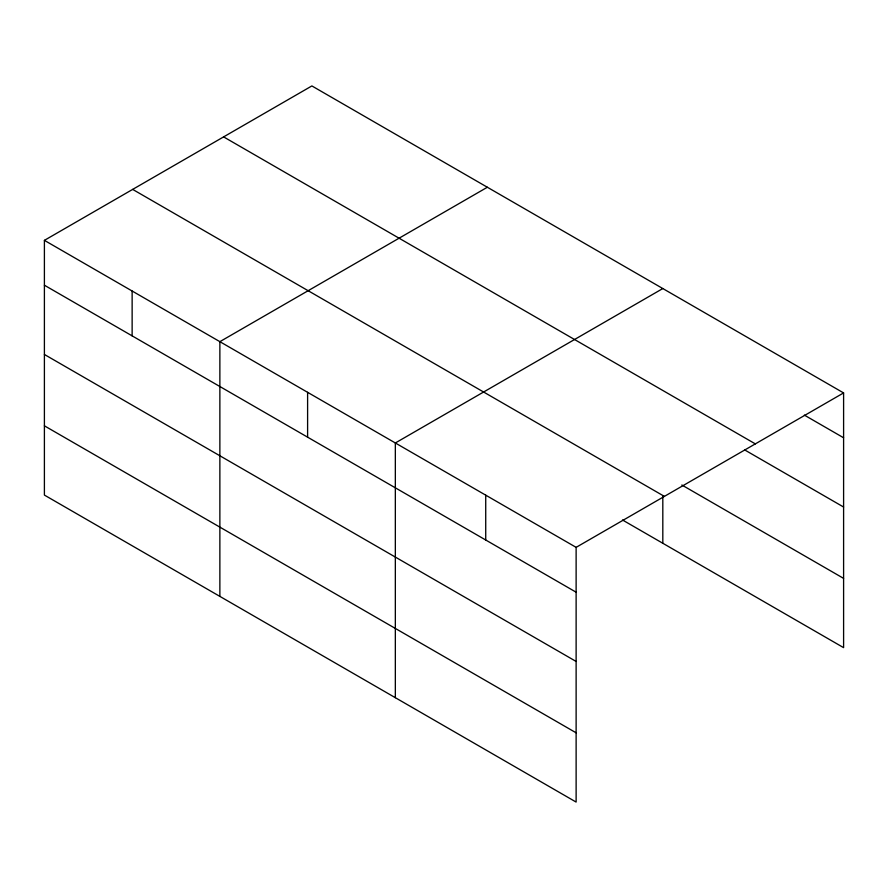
<?xml version="1.0" encoding="UTF-8"?>
<svg xmlns="http://www.w3.org/2000/svg" width="888" height="888" viewBox="0 0 888 888"><rect width="100%" height="100%" fill="white"/><g stroke="black" fill="none" stroke-linecap="round" stroke-linejoin="round"><path stroke-width="1.33" d="M576.123 661.449L576.123 547.352L44.4 240.359L44.4 495.082L576.123 802.064L576.123 661.449L44.4 354.467M622.499 519.991L843.6 647.641L843.6 392.918L311.877 85.936L44.4 240.359M487.346 187.246L219.869 341.669L219.869 596.381M662.814 288.545L395.338 442.979L395.338 697.691M576.123 547.352L843.6 392.918M804.35 415.107L843.6 437.773M223.609 136.896L755.333 443.889M744.877 450.038L843.6 507.026M681.84 484.992L843.6 578.377M132.667 189.399L664.39 496.392M44.4 285.214L576.123 592.196M44.4 425.818L576.123 732.811M662.814 496.17L662.814 543.267M485.725 495.16L485.725 540.015M307.603 392.318L307.603 437.174M132.134 291.02L132.134 335.864"/></g></svg>
